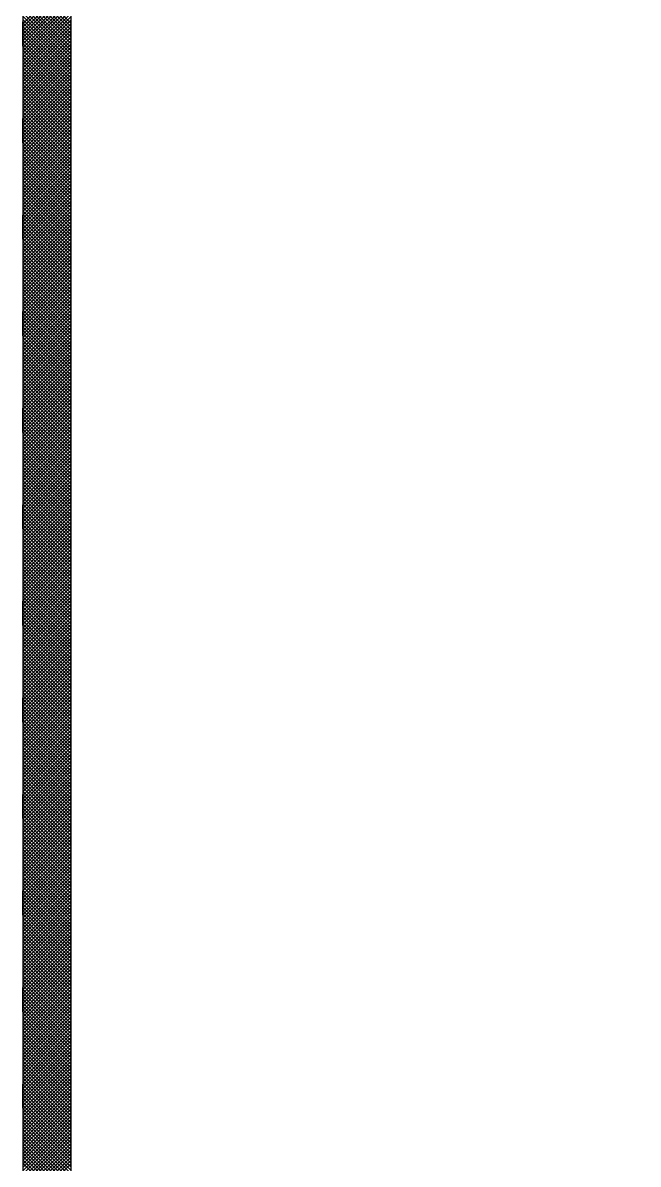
# Model space of a CAD drawing. Extents: x 0 to 119, y 0 to 84.
# Drawn here: x 68.135 to 70.685, y 59.918 to 64.646 of the extents above; entities that cross this region are included whole.
import ezdxf

# ---------------------------------------------------------------- set-up
doc = ezdxf.new("R2010")
doc.units = 0
doc.header["$MEASUREMENT"] = 0
doc.linetypes.add('ESTILO_TQS_0002', pattern=[0.4, 0.1, -0.3])
for name, color, linetype in [('29', 9, 'CONTINUOUS'), ('3', 7, 'CONTINUOUS'), ('6', 178, 'CONTINUOUS')]:
    doc.layers.add(name, color=color, linetype=linetype)

msp = doc.modelspace()

# ---------------------------------------------------------------- linework, layer by layer
at = {"layer": '29', "color": 9, "linetype": 'Continuous'}
for p, q in [((68.135, 64.843501), (68.335, 64.643501)), ((68.135, 64.641892), (68.335, 64.841892)), ((68.135, 64.829359), (68.335, 64.629359)), ((68.135, 64.62775), (68.335, 64.82775)), ((68.135, 64.815217), (68.335, 64.615217)), ((68.135, 64.613608), (68.335, 64.813608)), ((68.135, 64.801075), (68.335, 64.601075)), ((68.135, 64.599466), (68.335, 64.799466)), ((68.135, 64.786933), (68.335, 64.586933)), ((68.135, 64.585324), (68.335, 64.785324)), ((68.135, 64.772791), (68.335, 64.572791)), ((68.135, 64.571182), (68.335, 64.771182)), ((68.135, 64.758649), (68.335, 64.558649)), ((68.135, 64.55704), (68.335, 64.75704)), ((68.135, 64.744506), (68.335, 64.544506)), ((68.135, 64.542897), (68.335, 64.742897)), ((68.135, 64.730364), (68.335, 64.530364)), ((68.135, 64.528755), (68.335, 64.728755)), ((68.135, 64.716222), (68.335, 64.516222)), ((68.135, 64.514613), (68.335, 64.714613)), ((68.135, 64.70208), (68.335, 64.50208)), ((68.135, 64.500471), (68.335, 64.700471)), ((68.135, 64.687938), (68.335, 64.487938)), ((68.135, 64.486329), (68.335, 64.686329)), ((68.135, 64.673796), (68.335, 64.473796)), ((68.135, 64.472187), (68.335, 64.672187)), ((68.135, 64.659654), (68.335, 64.459654)), ((68.135, 64.458045), (68.335, 64.658045)), ((68.135, 64.645511), (68.335, 64.445511)), ((68.135, 64.443902), (68.335, 64.643902)), ((68.135, 64.631369), (68.335, 64.431369)), ((68.135, 64.42976), (68.335, 64.62976)), ((68.135, 64.617227), (68.335, 64.417227)), ((68.135, 64.415618), (68.335, 64.615618)), ((68.135, 64.603085), (68.335, 64.403085)), ((68.135, 64.401476), (68.335, 64.601476)), ((68.135, 64.588943), (68.335, 64.388943)), ((68.135, 64.387334), (68.335, 64.587334)), ((68.135, 64.574801), (68.335, 64.374801)), ((68.135, 64.373192), (68.335, 64.573192)), ((68.135, 64.560659), (68.335, 64.360659)), ((68.135, 64.35905), (68.335, 64.55905)), ((68.135, 64.546517), (68.335, 64.346517)), ((68.135, 64.344908), (68.335, 64.544908)), ((68.135, 64.532374), (68.335, 64.332374)), ((68.135, 64.330765), (68.335, 64.530765)), ((68.135, 64.518232), (68.335, 64.318232)), ((68.135, 64.316623), (68.335, 64.516623)), ((68.135, 64.50409), (68.335, 64.30409)), ((68.135, 64.302481), (68.335, 64.502481)), ((68.135, 64.489948), (68.335, 64.289948)), ((68.135, 64.288339), (68.335, 64.488339)), ((68.135, 64.475806), (68.335, 64.275806)), ((68.135, 64.274197), (68.335, 64.474197)), ((68.135, 64.461664), (68.335, 64.261664)), ((68.135, 64.260055), (68.335, 64.460055)), ((68.135, 64.447522), (68.335, 64.247522)), ((68.135, 64.245913), (68.335, 64.445913)), ((68.135, 64.433379), (68.335, 64.233379)), ((68.135, 64.23177), (68.335, 64.43177)), ((68.135, 64.419237), (68.335, 64.219237)), ((68.135, 64.217628), (68.335, 64.417628)), ((68.135, 64.405095), (68.335, 64.205095)), ((68.135, 64.203486), (68.335, 64.403486)), ((68.135, 64.390953), (68.335, 64.190953)), ((68.135, 64.189344), (68.335, 64.389344)), ((68.135, 64.376811), (68.335, 64.176811)), ((68.135, 64.175202), (68.335, 64.375202)), ((68.135, 64.362669), (68.335, 64.162669)), ((68.135, 64.16106), (68.335, 64.36106)), ((68.135, 64.348527), (68.335, 64.148527)), ((68.135, 64.146918), (68.335, 64.346918)), ((68.135, 64.334385), (68.335, 64.134385)), ((68.135, 64.132775), (68.335, 64.332775)), ((68.135, 64.320242), (68.335, 64.120242)), ((68.135, 64.118633), (68.335, 64.318633)), ((68.135, 64.3061), (68.335, 64.1061)), ((68.135, 64.104491), (68.335, 64.304491)), ((68.135, 64.291958), (68.335, 64.091958)), ((68.135, 64.090349), (68.335, 64.290349)), ((68.135, 64.277816), (68.335, 64.077816)), ((68.135, 64.076207), (68.335, 64.276207)), ((68.135, 64.263674), (68.335, 64.063674)), ((68.135, 64.062065), (68.335, 64.262065)), ((68.135, 64.249532), (68.335, 64.049532)), ((68.135, 64.047923), (68.335, 64.247923)), ((68.135, 64.23539), (68.335, 64.03539)), ((68.135, 64.033781), (68.335, 64.233781)), ((68.135, 64.221247), (68.335, 64.021247)), ((68.135, 64.019638), (68.335, 64.219638)), ((68.135, 64.207105), (68.335, 64.007105)), ((68.135, 64.005496), (68.335, 64.205496)), ((68.135, 64.192963), (68.335, 63.992963)), ((68.135, 63.991354), (68.335, 64.191354)), ((68.135, 64.178821), (68.335, 63.978821)), ((68.135, 63.977212), (68.335, 64.177212)), ((68.135, 64.164679), (68.335, 63.964679)), ((68.135, 63.96307), (68.335, 64.16307)), ((68.135, 64.150537), (68.335, 63.950537)), ((68.135, 63.948928), (68.335, 64.148928)), ((68.135, 64.136395), (68.335, 63.936395)), ((68.135, 63.934786), (68.335, 64.134786)), ((68.135, 64.122252), (68.335, 63.922252)), ((68.135, 63.920643), (68.335, 64.120643)), ((68.135, 64.10811), (68.335, 63.90811)), ((68.135, 63.906501), (68.335, 64.106501)), ((68.135, 64.093968), (68.335, 63.893968)), ((68.135, 63.892359), (68.335, 64.092359)), ((68.135, 64.079826), (68.335, 63.879826)), ((68.135, 63.878217), (68.335, 64.078217)), ((68.135, 64.065684), (68.335, 63.865684)), ((68.135, 63.864075), (68.335, 64.064075)), ((68.135, 64.051542), (68.335, 63.851542)), ((68.135, 63.849933), (68.335, 64.049933)), ((68.135, 64.0374), (68.335, 63.8374)), ((68.135, 63.835791), (68.335, 64.035791)), ((68.135, 64.023258), (68.335, 63.823258)), ((68.135, 63.821649), (68.335, 64.021649)), ((68.135, 64.009115), (68.335, 63.809115)), ((68.135, 63.807506), (68.335, 64.007506)), ((68.135, 63.994973), (68.335, 63.794973)), ((68.135, 63.793364), (68.335, 63.993364)), ((68.135, 63.980831), (68.335, 63.780831)), ((68.135, 63.779222), (68.335, 63.979222)), ((68.135, 63.966689), (68.335, 63.766689)), ((68.135, 63.76508), (68.335, 63.96508)), ((68.135, 63.952547), (68.335, 63.752547)), ((68.135, 63.750938), (68.335, 63.950938)), ((68.135, 63.938405), (68.335, 63.738405)), ((68.135, 63.736796), (68.335, 63.936796)), ((68.135, 63.924263), (68.335, 63.724263)), ((68.135, 63.722654), (68.335, 63.922654)), ((68.135, 63.91012), (68.335, 63.71012)), ((68.135, 63.708511), (68.335, 63.908511)), ((68.135, 63.895978), (68.335, 63.695978)), ((68.135, 63.694369), (68.335, 63.894369)), ((68.135, 63.881836), (68.335, 63.681836)), ((68.135, 63.680227), (68.335, 63.880227)), ((68.135, 63.867694), (68.335, 63.667694)), ((68.135, 63.666085), (68.335, 63.866085)), ((68.135, 63.853552), (68.335, 63.653552)), ((68.135, 63.651943), (68.335, 63.851943)), ((68.135, 63.83941), (68.335, 63.63941)), ((68.135, 63.637801), (68.335, 63.837801)), ((68.135, 63.825268), (68.335, 63.625268)), ((68.135, 63.623659), (68.335, 63.823659)), ((68.135, 63.811125), (68.335, 63.611125)), ((68.135, 63.609516), (68.335, 63.809516)), ((68.135, 63.796983), (68.335, 63.596983)), ((68.135, 63.595374), (68.335, 63.795374)), ((68.135, 63.782841), (68.335, 63.582841)), ((68.135, 63.581232), (68.335, 63.781232)), ((68.135, 63.768699), (68.335, 63.568699)), ((68.135, 63.56709), (68.335, 63.76709)), ((68.135, 63.754557), (68.335, 63.554557)), ((68.135, 63.552948), (68.335, 63.752948)), ((68.135, 63.740415), (68.335, 63.540415)), ((68.135, 63.538806), (68.335, 63.738806)), ((68.135, 63.726273), (68.335, 63.526273)), ((68.135, 63.524664), (68.335, 63.724664)), ((68.135, 63.712131), (68.335, 63.512131)), ((68.135, 63.510522), (68.335, 63.710522)), ((68.135, 63.697988), (68.335, 63.497988)), ((68.135, 63.496379), (68.335, 63.696379)), ((68.135, 63.683846), (68.335, 63.483846)), ((68.135, 63.482237), (68.335, 63.682237)), ((68.135, 63.669704), (68.335, 63.469704)), ((68.135, 63.468095), (68.335, 63.668095)), ((68.135, 63.655562), (68.335, 63.455562)), ((68.135, 63.453953), (68.335, 63.653953)), ((68.135, 63.64142), (68.335, 63.44142)), ((68.135, 63.439811), (68.335, 63.639811)), ((68.135, 63.627278), (68.335, 63.427278)), ((68.135, 63.425669), (68.335, 63.625669)), ((68.135, 63.613136), (68.335, 63.413136)), ((68.135, 63.411527), (68.335, 63.611527)), ((68.135, 63.598993), (68.335, 63.398993)), ((68.135, 63.397384), (68.335, 63.597384)), ((68.135, 63.584851), (68.335, 63.384851)), ((68.135, 63.383242), (68.335, 63.583242)), ((68.135, 63.570709), (68.335, 63.370709)), ((68.135, 63.3691), (68.335, 63.5691)), ((68.135, 63.556567), (68.335, 63.356567)), ((68.135, 63.354958), (68.335, 63.554958)), ((68.135, 63.542425), (68.335, 63.342425)), ((68.135, 63.340816), (68.335, 63.540816)), ((68.135, 63.528283), (68.335, 63.328283)), ((68.135, 63.326674), (68.335, 63.526674)), ((68.135, 63.514141), (68.335, 63.314141)), ((68.135, 63.312532), (68.335, 63.512532)), ((68.135, 63.499999), (68.335, 63.299999)), ((68.135, 63.298389), (68.335, 63.498389)), ((68.135, 63.485856), (68.335, 63.285856)), ((68.135, 63.284247), (68.335, 63.484247)), ((68.135, 63.471714), (68.335, 63.271714)), ((68.135, 63.270105), (68.335, 63.470105)), ((68.135, 63.457572), (68.335, 63.257572)), ((68.135, 63.255963), (68.335, 63.455963)), ((68.135, 63.44343), (68.335, 63.24343)), ((68.135, 63.241821), (68.335, 63.441821)), ((68.135, 63.429288), (68.335, 63.229288)), ((68.135, 63.227679), (68.335, 63.427679)), ((68.135, 63.415146), (68.335, 63.215146)), ((68.135, 63.213537), (68.335, 63.413537)), ((68.135, 63.401004), (68.335, 63.201004)), ((68.135, 63.199395), (68.335, 63.399395)), ((68.135, 63.386861), (68.335, 63.186861)), ((68.135, 63.185252), (68.335, 63.385252)), ((68.135, 63.372719), (68.335, 63.172719)), ((68.135, 63.17111), (68.335, 63.37111)), ((68.135, 63.358577), (68.335, 63.158577)), ((68.135, 63.156968), (68.335, 63.356968)), ((68.135, 63.344435), (68.335, 63.144435)), ((68.135, 63.142826), (68.335, 63.342826)), ((68.135, 63.330293), (68.335, 63.130293)), ((68.135, 63.128684), (68.335, 63.328684)), ((68.135, 63.316151), (68.335, 63.116151)), ((68.135, 63.114542), (68.335, 63.314542)), ((68.135, 63.302009), (68.335, 63.102009)), ((68.135, 63.1004), (68.335, 63.3004)), ((68.135, 63.287866), (68.335, 63.087866)), ((68.135, 63.086257), (68.335, 63.286257)), ((68.135, 63.273724), (68.335, 63.073724)), ((68.135, 63.072115), (68.335, 63.272115)), ((68.135, 63.259582), (68.335, 63.059582)), ((68.135, 63.057973), (68.335, 63.257973)), ((68.135, 63.24544), (68.335, 63.04544)), ((68.135, 63.043831), (68.335, 63.243831)), ((68.135, 63.231298), (68.335, 63.031298)), ((68.135, 63.029689), (68.335, 63.229689)), ((68.135, 63.217156), (68.335, 63.017156)), ((68.135, 63.015547), (68.335, 63.215547)), ((68.135, 63.203014), (68.335, 63.003014)), ((68.135, 63.001405), (68.335, 63.201405)), ((68.135, 63.188872), (68.335, 62.988872)), ((68.135, 62.987263), (68.335, 63.187263)), ((68.135, 63.174729), (68.335, 62.974729)), ((68.135, 62.97312), (68.335, 63.17312)), ((68.135, 63.160587), (68.335, 62.960587)), ((68.135, 62.958978), (68.335, 63.158978)), ((68.135, 63.146445), (68.335, 62.946445)), ((68.135, 62.944836), (68.335, 63.144836)), ((68.135, 63.132303), (68.335, 62.932303)), ((68.135, 62.930694), (68.335, 63.130694)), ((68.135, 63.118161), (68.335, 62.918161)), ((68.135, 62.916552), (68.335, 63.116552)), ((68.135, 63.104019), (68.335, 62.904019)), ((68.135, 62.90241), (68.335, 63.10241)), ((68.135, 63.089877), (68.335, 62.889877)), ((68.135, 62.888268), (68.335, 63.088268)), ((68.135, 63.075734), (68.335, 62.875734)), ((68.135, 62.874125), (68.335, 63.074125)), ((68.135, 63.061592), (68.335, 62.861592)), ((68.135, 62.859983), (68.335, 63.059983)), ((68.135, 63.04745), (68.335, 62.84745)), ((68.135, 62.845841), (68.335, 63.045841)), ((68.135, 63.033308), (68.335, 62.833308)), ((68.135, 62.831699), (68.335, 63.031699)), ((68.135, 63.019166), (68.335, 62.819166)), ((68.135, 62.817557), (68.335, 63.017557)), ((68.135, 63.005024), (68.335, 62.805024)), ((68.135, 62.803415), (68.335, 63.003415)), ((68.135, 62.990882), (68.335, 62.790882)), ((68.135, 62.789273), (68.335, 62.989273)), ((68.135, 62.976739), (68.335, 62.776739)), ((68.135, 62.77513), (68.335, 62.97513)), ((68.135, 62.962597), (68.335, 62.762597)), ((68.135, 62.760988), (68.335, 62.960988)), ((68.135, 62.948455), (68.335, 62.748455)), ((68.135, 62.746846), (68.335, 62.946846)), ((68.135, 62.934313), (68.335, 62.734313)), ((68.135, 62.732704), (68.335, 62.932704)), ((68.135, 62.920171), (68.335, 62.720171)), ((68.135, 62.718562), (68.335, 62.918562)), ((68.135, 62.906029), (68.335, 62.706029)), ((68.135, 62.70442), (68.335, 62.90442)), ((68.135, 62.891887), (68.335, 62.691887)), ((68.135, 62.690278), (68.335, 62.890278)), ((68.135, 62.877745), (68.335, 62.677745)), ((68.135, 62.676136), (68.335, 62.876136)), ((68.135, 62.863602), (68.335, 62.663602)), ((68.135, 62.661993), (68.335, 62.861993)), ((68.135, 62.84946), (68.335, 62.64946)), ((68.135, 62.647851), (68.335, 62.847851)), ((68.135, 62.835318), (68.335, 62.635318)), ((68.135, 62.633709), (68.335, 62.833709)), ((68.135, 62.821176), (68.335, 62.621176)), ((68.135, 62.619567), (68.335, 62.819567)), ((68.135, 62.807034), (68.335, 62.607034)), ((68.135, 62.605425), (68.335, 62.805425)), ((68.135, 62.792892), (68.335, 62.592892)), ((68.135, 62.591283), (68.335, 62.791283)), ((68.135, 62.77875), (68.335, 62.57875)), ((68.135, 62.577141), (68.335, 62.777141)), ((68.135, 62.764607), (68.335, 62.564607)), ((68.135, 62.562998), (68.335, 62.762998)), ((68.135, 62.750465), (68.335, 62.550465)), ((68.135, 62.548856), (68.335, 62.748856)), ((68.135, 62.736323), (68.335, 62.536323)), ((68.135, 62.534714), (68.335, 62.734714)), ((68.135, 62.722181), (68.335, 62.522181)), ((68.135, 62.520572), (68.335, 62.720572)), ((68.135, 62.708039), (68.335, 62.508039)), ((68.135, 62.50643), (68.335, 62.70643)), ((68.135, 62.693897), (68.335, 62.493897)), ((68.135, 62.492288), (68.335, 62.692288)), ((68.135, 62.679755), (68.335, 62.479755)), ((68.135, 62.478146), (68.335, 62.678146)), ((68.135, 62.665613), (68.335, 62.465613)), ((68.135, 62.464003), (68.335, 62.664003)), ((68.135, 62.65147), (68.335, 62.45147)), ((68.135, 62.449861), (68.335, 62.649861)), ((68.135, 62.637328), (68.335, 62.437328)), ((68.135, 62.435719), (68.335, 62.635719)), ((68.135, 62.623186), (68.335, 62.423186)), ((68.135, 62.421577), (68.335, 62.621577)), ((68.135, 62.609044), (68.335, 62.409044)), ((68.135, 62.407435), (68.335, 62.607435)), ((68.135, 62.594902), (68.335, 62.394902)), ((68.135, 62.393293), (68.335, 62.593293)), ((68.135, 62.58076), (68.335, 62.38076)), ((68.135, 62.379151), (68.335, 62.579151)), ((68.135, 62.566618), (68.335, 62.366618)), ((68.135, 62.365009), (68.335, 62.565009)), ((68.135, 62.552475), (68.335, 62.352475)), ((68.135, 62.350866), (68.335, 62.550866)), ((68.135, 62.538333), (68.335, 62.338333)), ((68.135, 62.336724), (68.335, 62.536724)), ((68.135, 62.524191), (68.335, 62.324191)), ((68.135, 62.322582), (68.335, 62.522582)), ((68.135, 62.510049), (68.335, 62.310049)), ((68.135, 62.30844), (68.335, 62.50844)), ((68.135, 62.495907), (68.335, 62.295907)), ((68.135, 62.294298), (68.335, 62.494298)), ((68.135, 62.481765), (68.335, 62.281765)), ((68.135, 62.280156), (68.335, 62.480156)), ((68.135, 62.467623), (68.335, 62.267623)), ((68.135, 62.266014), (68.335, 62.466014)), ((68.135, 62.45348), (68.335, 62.25348)), ((68.135, 62.251871), (68.335, 62.451871)), ((68.135, 62.439338), (68.335, 62.239338)), ((68.135, 62.237729), (68.335, 62.437729)), ((68.135, 62.425196), (68.335, 62.225196)), ((68.135, 62.223587), (68.335, 62.423587)), ((68.135, 62.411054), (68.335, 62.211054)), ((68.135, 62.209445), (68.335, 62.409445)), ((68.135, 62.396912), (68.335, 62.196912)), ((68.135, 62.195303), (68.335, 62.395303)), ((68.135, 62.38277), (68.335, 62.18277)), ((68.135, 62.181161), (68.335, 62.381161)), ((68.135, 62.368628), (68.335, 62.168628)), ((68.135, 62.167019), (68.335, 62.367019)), ((68.135, 62.354486), (68.335, 62.154486)), ((68.135, 62.152877), (68.335, 62.352877)), ((68.135, 62.340343), (68.335, 62.140343)), ((68.135, 62.138734), (68.335, 62.338734)), ((68.135, 62.326201), (68.335, 62.126201)), ((68.135, 62.124592), (68.335, 62.324592)), ((68.135, 62.312059), (68.335, 62.112059)), ((68.135, 62.11045), (68.335, 62.31045)), ((68.135, 62.297917), (68.335, 62.097917)), ((68.135, 62.096308), (68.335, 62.296308)), ((68.135, 62.283775), (68.335, 62.083775)), ((68.135, 62.082166), (68.335, 62.282166)), ((68.135, 62.269633), (68.335, 62.069633)), ((68.135, 62.068024), (68.335, 62.268024)), ((68.135, 62.255491), (68.335, 62.055491)), ((68.135, 62.053882), (68.335, 62.253882)), ((68.135, 62.241348), (68.335, 62.041348)), ((68.135, 62.039739), (68.335, 62.239739)), ((68.135, 62.227206), (68.335, 62.027206)), ((68.135, 62.025597), (68.335, 62.225597)), ((68.135, 62.213064), (68.335, 62.013064)), ((68.135, 62.011455), (68.335, 62.211455)), ((68.135, 62.198922), (68.335, 61.998922)), ((68.135, 61.997313), (68.335, 62.197313)), ((68.135, 62.18478), (68.335, 61.98478)), ((68.135, 61.983171), (68.335, 62.183171)), ((68.135, 62.170638), (68.335, 61.970638)), ((68.135, 61.969029), (68.335, 62.169029)), ((68.135, 62.156496), (68.335, 61.956496)), ((68.135, 61.954887), (68.335, 62.154887)), ((68.135, 62.142353), (68.335, 61.942353)), ((68.135, 61.940744), (68.335, 62.140744)), ((68.135, 62.128211), (68.335, 61.928211)), ((68.135, 61.926602), (68.335, 62.126602)), ((68.135, 62.114069), (68.335, 61.914069)), ((68.135, 61.91246), (68.335, 62.11246)), ((68.135, 62.099927), (68.335, 61.899927)), ((68.135, 61.898318), (68.335, 62.098318)), ((68.135, 62.085785), (68.335, 61.885785)), ((68.135, 61.884176), (68.335, 62.084176)), ((68.135, 62.071643), (68.335, 61.871643)), ((68.135, 61.870034), (68.335, 62.070034)), ((68.135, 62.057501), (68.335, 61.857501)), ((68.135, 61.855892), (68.335, 62.055892)), ((68.135, 62.043359), (68.335, 61.843359)), ((68.135, 61.84175), (68.335, 62.04175)), ((68.135, 62.029216), (68.335, 61.829216)), ((68.135, 61.827607), (68.335, 62.027607)), ((68.135, 62.015074), (68.335, 61.815074)), ((68.135, 61.813465), (68.335, 62.013465)), ((68.135, 62.000932), (68.335, 61.800932)), ((68.135, 61.799323), (68.335, 61.999323)), ((68.135, 61.98679), (68.335, 61.78679)), ((68.135, 61.785181), (68.335, 61.985181)), ((68.135, 61.972648), (68.335, 61.772648)), ((68.135, 61.771039), (68.335, 61.971039)), ((68.135, 61.958506), (68.335, 61.758506)), ((68.135, 61.756897), (68.335, 61.956897)), ((68.135, 61.944364), (68.335, 61.744364)), ((68.135, 61.742755), (68.335, 61.942755)), ((68.135, 61.930221), (68.335, 61.730221)), ((68.135, 61.728612), (68.335, 61.928612)), ((68.135, 61.916079), (68.335, 61.716079)), ((68.135, 61.71447), (68.335, 61.91447)), ((68.135, 61.901937), (68.335, 61.701937)), ((68.135, 61.700328), (68.335, 61.900328)), ((68.135, 61.887795), (68.335, 61.687795)), ((68.135, 61.686186), (68.335, 61.886186)), ((68.135, 61.873653), (68.335, 61.673653)), ((68.135, 61.672044), (68.335, 61.872044)), ((68.135, 61.859511), (68.335, 61.659511)), ((68.135, 61.657902), (68.335, 61.857902)), ((68.135, 61.845369), (68.335, 61.645369)), ((68.135, 61.64376), (68.335, 61.84376)), ((68.135, 61.831227), (68.335, 61.631227)), ((68.135, 61.629617), (68.335, 61.829617)), ((68.135, 61.817084), (68.335, 61.617084)), ((68.135, 61.615475), (68.335, 61.815475)), ((68.135, 61.802942), (68.335, 61.602942)), ((68.135, 61.601333), (68.335, 61.801333)), ((68.135, 61.7888), (68.335, 61.5888)), ((68.135, 61.587191), (68.335, 61.787191)), ((68.135, 61.774658), (68.335, 61.574658)), ((68.135, 61.573049), (68.335, 61.773049)), ((68.135, 61.760516), (68.335, 61.560516)), ((68.135, 61.558907), (68.335, 61.758907)), ((68.135, 61.746374), (68.335, 61.546374)), ((68.135, 61.544765), (68.335, 61.744765)), ((68.135, 61.732232), (68.335, 61.532232)), ((68.135, 61.530623), (68.335, 61.730623)), ((68.135, 61.718089), (68.335, 61.518089)), ((68.135, 61.51648), (68.335, 61.71648)), ((68.135, 61.703947), (68.335, 61.503947)), ((68.135, 61.502338), (68.335, 61.702338)), ((68.135, 61.689805), (68.335, 61.489805)), ((68.135, 61.488196), (68.335, 61.688196)), ((68.135, 61.675663), (68.335, 61.475663)), ((68.135, 61.474054), (68.335, 61.674054)), ((68.135, 61.661521), (68.335, 61.461521)), ((68.135, 61.459912), (68.335, 61.659912)), ((68.135, 61.647379), (68.335, 61.447379)), ((68.135, 61.44577), (68.335, 61.64577)), ((68.135, 61.633237), (68.335, 61.433237)), ((68.135, 61.431628), (68.335, 61.631628)), ((68.135, 61.619094), (68.335, 61.419094)), ((68.135, 61.417485), (68.335, 61.617485)), ((68.135, 61.604952), (68.335, 61.404952)), ((68.135, 61.403343), (68.335, 61.603343)), ((68.135, 61.59081), (68.335, 61.39081)), ((68.135, 61.389201), (68.335, 61.589201)), ((68.135, 61.576668), (68.335, 61.376668)), ((68.135, 61.375059), (68.335, 61.575059)), ((68.135, 61.562526), (68.335, 61.362526)), ((68.135, 61.360917), (68.335, 61.560917)), ((68.135, 61.548384), (68.335, 61.348384)), ((68.135, 61.346775), (68.335, 61.546775)), ((68.135, 61.534242), (68.335, 61.334242)), ((68.135, 61.332633), (68.335, 61.532633)), ((68.135, 61.5201), (68.335, 61.3201)), ((68.135, 61.318491), (68.335, 61.518491)), ((68.135, 61.505957), (68.335, 61.305957)), ((68.135, 61.304348), (68.335, 61.504348)), ((68.135, 61.491815), (68.335, 61.291815)), ((68.135, 61.290206), (68.335, 61.490206)), ((68.135, 61.477673), (68.335, 61.277673)), ((68.135, 61.276064), (68.335, 61.476064)), ((68.135, 61.463531), (68.335, 61.263531)), ((68.135, 61.261922), (68.335, 61.461922)), ((68.135, 61.449389), (68.335, 61.249389)), ((68.135, 61.24778), (68.335, 61.44778)), ((68.135, 61.435247), (68.335, 61.235247)), ((68.135, 61.233638), (68.335, 61.433638)), ((68.135, 61.421105), (68.335, 61.221105)), ((68.135, 61.219496), (68.335, 61.419496)), ((68.135, 61.406962), (68.335, 61.206962)), ((68.135, 61.205353), (68.335, 61.405353)), ((68.135, 61.39282), (68.335, 61.19282)), ((68.135, 61.191211), (68.335, 61.391211)), ((68.135, 61.378678), (68.335, 61.178678)), ((68.135, 61.177069), (68.335, 61.377069)), ((68.135, 61.364536), (68.335, 61.164536)), ((68.135, 61.162927), (68.335, 61.362927)), ((68.135, 61.350394), (68.335, 61.150394)), ((68.135, 61.148785), (68.335, 61.348785)), ((68.135, 61.336252), (68.335, 61.136252)), ((68.135, 61.134643), (68.335, 61.334643)), ((68.135, 61.32211), (68.335, 61.12211)), ((68.135, 61.120501), (68.335, 61.320501)), ((68.135, 61.307967), (68.335, 61.107967)), ((68.135, 61.106358), (68.335, 61.306358)), ((68.135, 61.293825), (68.335, 61.093825)), ((68.135, 61.092216), (68.335, 61.292216)), ((68.135, 61.279683), (68.335, 61.079683)), ((68.135, 61.078074), (68.335, 61.278074)), ((68.135, 61.265541), (68.335, 61.065541)), ((68.135, 61.063932), (68.335, 61.263932)), ((68.135, 61.251399), (68.335, 61.051399)), ((68.135, 61.04979), (68.335, 61.24979)), ((68.135, 61.237257), (68.335, 61.037257)), ((68.135, 61.035648), (68.335, 61.235648)), ((68.135, 61.223115), (68.335, 61.023115)), ((68.135, 61.021506), (68.335, 61.221506)), ((68.135, 61.208973), (68.335, 61.008973)), ((68.135, 61.007364), (68.335, 61.207364)), ((68.135, 61.19483), (68.335, 60.99483)), ((68.135, 60.993221), (68.335, 61.193221)), ((68.135, 61.180688), (68.335, 60.980688)), ((68.135, 60.979079), (68.335, 61.179079)), ((68.135, 61.166546), (68.335, 60.966546)), ((68.135, 60.964937), (68.335, 61.164937)), ((68.135, 61.152404), (68.335, 60.952404)), ((68.135, 60.950795), (68.335, 61.150795)), ((68.135, 61.138262), (68.335, 60.938262)), ((68.135, 60.936653), (68.335, 61.136653)), ((68.135, 61.12412), (68.335, 60.92412)), ((68.135, 60.922511), (68.335, 61.122511)), ((68.135, 61.109978), (68.335, 60.909978)), ((68.135, 60.908369), (68.335, 61.108369)), ((68.135, 61.095835), (68.335, 60.895835)), ((68.135, 60.894226), (68.335, 61.094226)), ((68.135, 61.081693), (68.335, 60.881693)), ((68.135, 60.880084), (68.335, 61.080084)), ((68.135, 61.067551), (68.335, 60.867551)), ((68.135, 60.865942), (68.335, 61.065942)), ((68.135, 61.053409), (68.335, 60.853409)), ((68.135, 60.8518), (68.335, 61.0518)), ((68.135, 61.039267), (68.335, 60.839267)), ((68.135, 60.837658), (68.335, 61.037658)), ((68.135, 61.025125), (68.335, 60.825125)), ((68.135, 60.823516), (68.335, 61.023516)), ((68.135, 61.010983), (68.335, 60.810983)), ((68.135, 60.809374), (68.335, 61.009374)), ((68.135, 60.996841), (68.335, 60.796841)), ((68.135, 60.795231), (68.335, 60.995231)), ((68.135, 60.982698), (68.335, 60.782698)), ((68.135, 60.781089), (68.335, 60.981089)), ((68.135, 60.968556), (68.335, 60.768556)), ((68.135, 60.766947), (68.335, 60.966947)), ((68.135, 60.954414), (68.335, 60.754414)), ((68.135, 60.752805), (68.335, 60.952805)), ((68.135, 60.940272), (68.335, 60.740272)), ((68.135, 60.738663), (68.335, 60.938663)), ((68.135, 60.92613), (68.335, 60.72613)), ((68.135, 60.724521), (68.335, 60.924521)), ((68.135, 60.911988), (68.335, 60.711988)), ((68.135, 60.710379), (68.335, 60.910379)), ((68.135, 60.897846), (68.335, 60.697846)), ((68.135, 60.696237), (68.335, 60.896237)), ((68.135, 60.883703), (68.335, 60.683703)), ((68.135, 60.682094), (68.335, 60.882094)), ((68.135, 60.869561), (68.335, 60.669561)), ((68.135, 60.667952), (68.335, 60.867952)), ((68.135, 60.855419), (68.335, 60.655419)), ((68.135, 60.65381), (68.335, 60.85381)), ((68.135, 60.841277), (68.335, 60.641277)), ((68.135, 60.639668), (68.335, 60.839668)), ((68.135, 60.827135), (68.335, 60.627135)), ((68.135, 60.625526), (68.335, 60.825526)), ((68.135, 60.812993), (68.335, 60.612993)), ((68.135, 60.611384), (68.335, 60.811384)), ((68.135, 60.798851), (68.335, 60.598851)), ((68.135, 60.597242), (68.335, 60.797242)), ((68.135, 60.784708), (68.335, 60.584708)), ((68.135, 60.583099), (68.335, 60.783099)), ((68.135, 60.770566), (68.335, 60.570566)), ((68.135, 60.568957), (68.335, 60.768957)), ((68.135, 60.756424), (68.335, 60.556424)), ((68.135, 60.554815), (68.335, 60.754815)), ((68.135, 60.742282), (68.335, 60.542282)), ((68.135, 60.540673), (68.335, 60.740673)), ((68.135, 60.72814), (68.335, 60.52814)), ((68.135, 60.526531), (68.335, 60.726531)), ((68.135, 60.713998), (68.335, 60.513998)), ((68.135, 60.512389), (68.335, 60.712389)), ((68.135, 60.699856), (68.335, 60.499856)), ((68.135, 60.498247), (68.335, 60.698247)), ((68.135, 60.685714), (68.335, 60.485714)), ((68.135, 60.484105), (68.335, 60.684105)), ((68.135, 60.671571), (68.335, 60.471571)), ((68.135, 60.469962), (68.335, 60.669962)), ((68.135, 60.657429), (68.335, 60.457429)), ((68.135, 60.45582), (68.335, 60.65582)), ((68.135, 60.643287), (68.335, 60.443287)), ((68.135, 60.441678), (68.335, 60.641678)), ((68.135, 60.629145), (68.335, 60.429145)), ((68.135, 60.427536), (68.335, 60.627536)), ((68.135, 60.615003), (68.335, 60.415003)), ((68.135, 60.413394), (68.335, 60.613394)), ((68.135, 60.600861), (68.335, 60.400861)), ((68.135, 60.399252), (68.335, 60.599252)), ((68.135, 60.586719), (68.335, 60.386719)), ((68.135, 60.38511), (68.335, 60.58511)), ((68.135, 60.572576), (68.335, 60.372576)), ((68.135, 60.370967), (68.335, 60.570967)), ((68.135, 60.558434), (68.335, 60.358434)), ((68.135, 60.356825), (68.335, 60.556825)), ((68.135, 60.544292), (68.335, 60.344292)), ((68.135, 60.342683), (68.335, 60.542683)), ((68.135, 60.53015), (68.335, 60.33015)), ((68.135, 60.328541), (68.335, 60.528541)), ((68.135, 60.516008), (68.335, 60.316008)), ((68.135, 60.314399), (68.335, 60.514399)), ((68.135, 60.501866), (68.335, 60.301866)), ((68.135, 60.300257), (68.335, 60.500257)), ((68.135, 60.487724), (68.335, 60.287724)), ((68.135, 60.286115), (68.335, 60.486115)), ((68.135, 60.473581), (68.335, 60.273581)), ((68.135, 60.271972), (68.335, 60.471972)), ((68.135, 60.459439), (68.335, 60.259439)), ((68.135, 60.25783), (68.335, 60.45783)), ((68.135, 60.445297), (68.335, 60.245297)), ((68.135, 60.243688), (68.335, 60.443688)), ((68.135, 60.431155), (68.335, 60.231155)), ((68.135, 60.229546), (68.335, 60.429546)), ((68.135, 60.417013), (68.335, 60.217013)), ((68.135, 60.215404), (68.335, 60.415404)), ((68.135, 60.402871), (68.335, 60.202871)), ((68.135, 60.201262), (68.335, 60.401262)), ((68.135, 60.388729), (68.335, 60.188729)), ((68.135, 60.18712), (68.335, 60.38712)), ((68.135, 60.374587), (68.335, 60.174587)), ((68.135, 60.172978), (68.335, 60.372978)), ((68.135, 60.360444), (68.335, 60.160444)), ((68.135, 60.158835), (68.335, 60.358835)), ((68.135, 60.346302), (68.335, 60.146302)), ((68.135, 60.144693), (68.335, 60.344693)), ((68.135, 60.33216), (68.335, 60.13216)), ((68.135, 60.130551), (68.335, 60.330551)), ((68.135, 60.318018), (68.335, 60.118018)), ((68.135, 60.116409), (68.335, 60.316409)), ((68.135, 60.303876), (68.335, 60.103876)), ((68.135, 60.102267), (68.335, 60.302267)), ((68.135, 60.289734), (68.335, 60.089734)), ((68.135, 60.088125), (68.335, 60.288125)), ((68.135, 60.275592), (68.335, 60.075592)), ((68.135, 60.073983), (68.335, 60.273983)), ((68.135, 60.261449), (68.335, 60.061449)), ((68.135, 60.05984), (68.335, 60.25984)), ((68.135, 60.247307), (68.335, 60.047307)), ((68.135, 60.045698), (68.335, 60.245698)), ((68.135, 60.233165), (68.335, 60.033165)), ((68.135, 60.031556), (68.335, 60.231556)), ((68.135, 60.219023), (68.335, 60.019023)), ((68.135, 60.017414), (68.335, 60.217414)), ((68.135, 60.204881), (68.335, 60.004881)), ((68.135, 60.003272), (68.335, 60.203272)), ((68.135, 60.190739), (68.335, 59.990739)), ((68.135, 59.98913), (68.335, 60.18913)), ((68.135, 60.176597), (68.335, 59.976597)), ((68.135, 59.974988), (68.335, 60.174988)), ((68.135, 60.162455), (68.335, 59.962455)), ((68.135, 59.960845), (68.335, 60.160845)), ((68.135, 60.148312), (68.335, 59.948312)), ((68.135, 59.946703), (68.335, 60.146703)), ((68.135, 60.13417), (68.335, 59.93417)), ((68.135, 59.932561), (68.335, 60.132561)), ((68.135, 60.120028), (68.335, 59.920028)), ((68.135, 59.918419), (68.335, 60.118419)), ((68.135, 60.105886), (68.335, 59.905886)), ((68.135, 59.904277), (68.335, 60.104277)), ((68.135, 60.091744), (68.335, 59.891744)), ((68.135, 59.890135), (68.335, 60.090135)), ((68.135, 60.077602), (68.335, 59.877602)), ((68.135, 59.875993), (68.335, 60.075993)), ((68.135, 60.06346), (68.335, 59.86346)), ((68.135, 59.861851), (68.335, 60.061851)), ((68.135, 60.049317), (68.335, 59.849317)), ((68.135, 59.847708), (68.335, 60.047708)), ((68.135, 60.035175), (68.335, 59.835175)), ((68.135, 59.833566), (68.335, 60.033566)), ((68.135, 60.021033), (68.335, 59.821033)), ((68.135, 59.819424), (68.335, 60.019424)), ((68.135, 60.006891), (68.335, 59.806891)), ((68.135, 59.805282), (68.335, 60.005282)), ((68.135, 59.992749), (68.335, 59.792749)), ((68.135, 59.79114), (68.335, 59.99114)), ((68.135, 59.978607), (68.335, 59.778607)), ((68.135, 59.776998), (68.335, 59.976998)), ((68.135, 59.964465), (68.335, 59.764465)), ((68.135, 59.762856), (68.335, 59.962856)), ((68.135, 59.950322), (68.335, 59.750322)), ((68.135, 59.748713), (68.335, 59.948713)), ((68.135, 59.93618), (68.335, 59.73618)), ((68.135, 59.734571), (68.335, 59.934571)), ((68.135, 59.922038), (68.335, 59.722038)), ((68.135, 59.720429), (68.335, 59.920429))]:
    msp.add_line(p, q, dxfattribs=at)
msp.add_lwpolyline([(68.135, 73.607804), (70.635, 73.607804), (70.635, 68.447783), (68.135, 68.447783), (68.135, 58.168843), (68.135, 57.788843), (72.835, 57.788843), (72.835, 58.168843), (68.335, 58.168843), (68.335, 68.067783), (70.935, 68.067783), (70.935, 73.607804), (70.935, 73.987804), (68.135, 73.987804), (68.135, 73.607804)], dxfattribs=at)
at = {"layer": '3', "color": 7, "linetype": 'ESTILO_TQS_0002'}
msp.add_line((68.135, 54.14955), (68.135, 69.80496), dxfattribs=at)
at = {"layer": '6', "color": 178, "linetype": 'Continuous'}
for p, q in [((68.135, 68.447783), (68.135, 58.168843)), ((68.335, 58.168843), (68.335, 68.067783))]:
    msp.add_line(p, q, dxfattribs=at)

doc.saveas('drawing.dxf')
